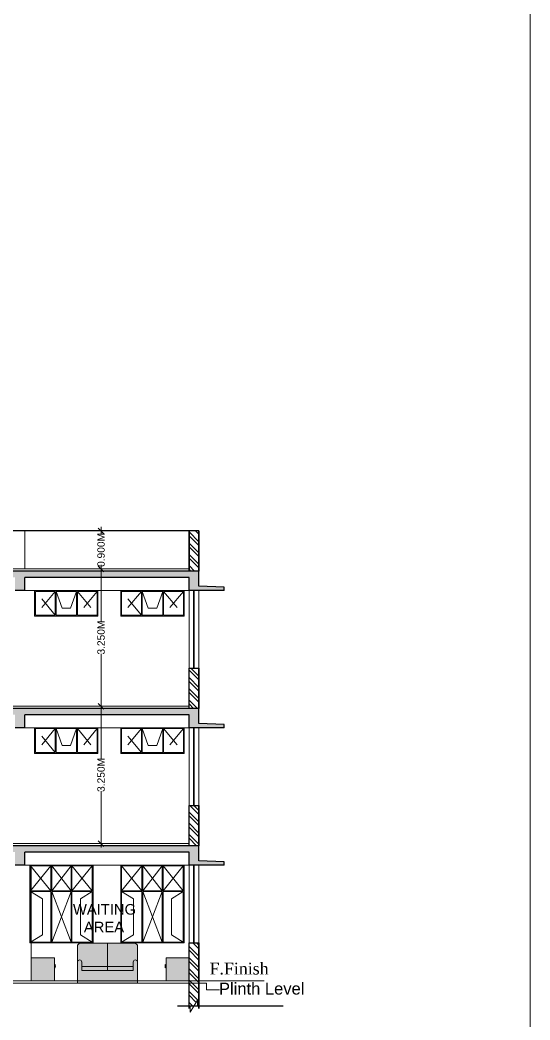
# Model space of a CAD drawing. Header units: metres. Extents: x 1545540 to 2027037, y 435419 to 693806.
# Drawn here: x 2014966 to 2027037, y 505966 to 529631 of the extents above; entities that cross this region are included whole.
import ezdxf

# ---------------------------------------------------------------- set-up
doc = ezdxf.new("R2010")
doc.units = ezdxf.units.M
doc.header["$LTSCALE"] = 1000
doc.header["$PDMODE"] = 35
doc.linetypes.add('DASHED', pattern=[0.75, 0.5, -0.25])
doc.layers.get('Defpoints').update_dxf_attribs({"lineweight": 18})
for name, color, linetype, lineweight in [('coloum hatch', 254, 'Continuous', 9), ('Dim', 6, 'Continuous', 15), ('dim.1', 6, 'Continuous', 18), ('elevation', 1, 'Continuous', 13), ('elevation-2', 1, 'Continuous', 5), ('FLOOR FINISH', 10, 'Continuous', 15), ('Furniture', 13, 'Continuous', 13), ('Hatch', 8, 'Continuous', 13), ('Pool', 140, 'Continuous', 15), ('SLAB', 5, 'Continuous', 30), ('solid', 21, 'Continuous', 13), ('Ventilator', 6, 'DASHED', 18), ('Wall', 7, 'Continuous', 30), ('wall l', 7, 'Continuous', 20), ('Window', 150, 'Continuous', 15), ('Window n door', 150, 'Continuous', 15)]:
    doc.layers.add(name, color=color, linetype=linetype, lineweight=lineweight)
doc.layers.add('text', color=7, linetype='Continuous')
doc.styles.add('dim-stylus bt', font='arial.ttf')
doc.styles.add('L120', font='simplex.shx', dxfattribs={"height": 1})
doc.styles.add('style1', font='')
doc.styles.get('style1').set_extended_font_data('Century Gothic')
doc.dimstyles.new('1      100 (big)', dxfattribs={"dimscale": 75, "dimtxt": 5, "dimasz": 3.5, "dimexe": 1.5, "dimexo": 2, "dimgap": 1, "dimtad": 0, "dimdec": 3, "dimlfac": 0.001, "dimzin": 0, "dimdsep": 46, "dimtxsty": 'dim-stylus bt', "dimblk": 'OBLIQUE', "dimcen": 0, "dimdle": 0.6, "dimclrd": 256, "dimclre": 7, "dimclrt": 256, "dimadec": 0, "dimazin": 0, "dimtfac": 0.7, "dimtdec": 3, "dimtofl": 0, "dimtmove": 1, "dimatfit": 3, "dimldrblk": 'OPEN90', "dimfxl": 0, "dimtolj": 1, "dimtzin": 0, "dimlwd": 15, "dimlwe": 15, "dimarcsym": 0})
pattern_1 = [(130, (5654835.2, 949344.85), (-215.178055, -18.8256405), [22.5, -247.5]), (185, (5654835.2, 949344.85), (41.6254, 225.65764), [18, -198]), (79.5486, (5654817.26, 949343.28), (-173.552814, 206.831863), [19.122057, -210.342634]), (133.8158, (5654835.2, 949404.85), (-320.172315, -49.655704), [33.75, -371.25]), (83.3644, (5654808.5, 949400.7), (-280.398812, 292.23536), [28.683086, -315.5139]), (188.8158, (5654835.2, 949404.85), (-280.398583, 292.23558), [27, -297]), (159, (5654805.2, 949389.85), (-179.072116, -120.785667), [22.5, -247.5]), (214, (5654805.2, 949389.85), (-72.9946, 217.545013), [18, -198]), (108.5486, (5654790.27, 949379.78), (-252.066789, 96.759149), [19.122057, -210.342634]), (142.5, (5654835.2, 949344.85), (-3.6479566, 99.8681561), [0, -195.6, 0, -201, 0, -198.75]), (172.5, (5654835.2, 949344.85), (-78.9208612, 118.3235135), [0, -114.6, 0, -191.1, 0, -75.75]), (212.5, (5654902.1, 949344.85), (-160.1467308, -6.7664615), [0, -75, 0, -234, 0, -310.5]), (222.5, (5654932.1, 949344.85), (-174.955851, 30.0314947), [0, -97.5, 0, -155.4, 0, -220.5])]

# ---------------------------------------------------------------- blocks, each defined once
blk = doc.blocks.new('gjghj')
at = {"layer": 'wall l', "ltscale": 0.05}
for p, q in [((5060.719, -64.222), (5060.719, -64.081)), ((5060.719, -64.081), (5060.804, -64.222)), ((5060.419, -64.222), (5060.719, -64.222)), ((5060.89, -64.364), (5060.804, -64.222)), ((5060.89, -64.222), (5061.19, -64.222)), ((5060.89, -64.222), (5060.89, -64.364))]:
    blk.add_line(p, q, dxfattribs=at)
blk = doc.blocks.new('DFGDG')
at = {"layer": 'solid', "ltscale": 0.05}
h = blk.add_hatch(color=256, dxfattribs=at)
h.paths.add_polyline_path([(5102.133, -119.867), (5101.523, -119.867, 0.244862), (5101.421, -119.918), (5101.421, -120.268), (5101.421, -120.318, -1), (5101.523, -120.318), (5101.523, -120.418), (5102.133, -120.418)])
h.paths.add_polyline_path([(5102.742, -120.418), (5102.742, -120.318, -1), (5102.844, -120.318), (5102.844, -120.268), (5102.844, -119.918, 0.236628), (5102.742, -119.867), (5102.133, -119.867), (5102.133, -120.418)])
h.paths.add_polyline_path([(5101.523, -120.518), (5101.523, -120.418), (5101.523, -120.318, 1), (5101.421, -120.318), (5101.421, -120.818), (5102.844, -120.818), (5102.844, -120.318, 1), (5102.742, -120.318), (5102.742, -120.418), (5102.742, -120.518)])
h.paths.add_polyline_path([(5102.133, -120.518), (5102.133, -120.418), (5101.523, -120.418), (5101.523, -120.518)], flags=17)
h.paths.add_polyline_path([(5102.133, -120.418), (5102.133, -120.518), (5102.742, -120.518), (5102.742, -120.418)], flags=17)
at = {"layer": 'Furniture', "ltscale": 0.05}
for p, q in [((5102.133, -119.867), (5102.133, -120.518)), ((5101.523, -120.418), (5101.523, -120.518)), ((5102.742, -120.418), (5102.742, -120.518)), ((5102.742, -120.518), (5101.523, -120.518))]:
    blk.add_line(p, q, dxfattribs=at)
for points in [[(5101.421, -120.268), (5101.421, -119.918, -0.244862), (5101.523, -119.867), (5102.742, -119.867, -0.236628), (5102.844, -119.918), (5102.844, -120.268), (5102.844, -120.818), (5101.421, -120.818), (5101.421, -119.918)], [(5101.421, -120.818), (5101.421, -120.318, -1), (5101.523, -120.318), (5101.523, -120.418), (5102.742, -120.418), (5102.742, -120.318, -1), (5102.844, -120.318), (5102.844, -120.818)]]:
    blk.add_lwpolyline(points, format="xyb", dxfattribs=at)
blk = doc.blocks.new('WS')
at = {"layer": 'Window n door', "ltscale": 0.05}
for p, q in [((4988.993, 75.704), (4989.473, 75.704)), ((4988.993, 75.119), (4988.993, 75.704)), ((4988.993, 75.704), (4989.473, 75.119)), ((4989.473, 75.704), (4988.993, 75.119)), ((4989.473, 75.119), (4989.473, 75.704)), ((4989.493, 75.704), (4989.953, 75.704)), ((4989.493, 75.119), (4989.493, 75.704)), ((4989.493, 75.704), (4989.953, 75.119)), ((4989.953, 75.704), (4989.493, 75.119)), ((4989.953, 75.704), (4989.953, 75.119)), ((4989.973, 75.704), (4990.453, 75.704)), ((4989.973, 75.704), (4989.973, 75.119)), ((4989.973, 75.704), (4990.453, 75.119)), ((4990.453, 75.704), (4989.973, 75.119)), ((4990.453, 75.704), (4990.453, 75.119)), ((4988.993, 75.119), (4989.473, 75.119)), ((4988.993, 75.099), (4989.473, 75.099)), ((4988.993, 73.904), (4988.993, 75.099)), ((4988.993, 75.099), (4989.273, 74.924)), ((4989.473, 73.904), (4989.473, 75.099)), ((4989.493, 75.119), (4989.953, 75.119)), ((4989.493, 75.099), (4989.953, 75.099)), ((4989.493, 73.904), (4989.493, 75.099)), ((4989.493, 75.099), (4989.953, 73.904)), ((4989.953, 75.099), (4989.493, 73.904)), ((4989.953, 75.099), (4989.953, 73.904)), ((4989.973, 75.119), (4990.453, 75.119)), ((4989.973, 75.099), (4990.453, 75.099)), ((4989.973, 75.099), (4989.973, 73.904)), ((4990.453, 75.099), (4990.173, 74.924)), ((4990.453, 75.099), (4990.453, 73.904)), ((4989.273, 74.078), (4989.273, 74.924)), ((4990.173, 74.924), (4990.173, 74.078)), ((4989.273, 74.078), (4988.993, 73.904)), ((4990.173, 74.078), (4990.453, 73.904)), ((4989.473, 73.904), (4988.993, 73.904)), ((4989.953, 73.904), (4989.493, 73.904)), ((4990.453, 73.904), (4989.973, 73.904))]:
    blk.add_line(p, q, dxfattribs=at)
blk.add_lwpolyline([(4988.973, 75.724), (4990.473, 75.724), (4990.473, 73.884), (4988.973, 73.884)], close=True, dxfattribs=at)
blk = doc.blocks.new('_Oblique')
at = {"color": 0, "linetype": 'ByBlock', "lineweight": -2}
blk.add_line((-0.5, -0.5), (0.5, 0.5), dxfattribs=at)
blk = doc.blocks.new('*D47')
at = {"layer": 'Defpoints', "color": 0, "transparency": 16777216}
for p in [(2016926, 513391), (2016885, 510141), (2016926, 510141)]:
    blk.add_point(p, dxfattribs=at)
at = {"layer": 'Dim', "color": 7, "lineweight": 15, "transparency": 16777216}
for p, q in [((2016776, 513391), (2016791, 513391)), ((2016776, 510141), (2016791, 510141))]:
    blk.add_line(p, q, dxfattribs=at)
at = {"layer": 'Dim', "lineweight": 15, "transparency": 16777216}
for p, q in [((2016885, 513485), (2016885, 512154)), ((2016885, 510047), (2016885, 511378))]:
    blk.add_line(p, q, dxfattribs=at)
at = {"layer": 'Dim', "lineweight": 15, "transparency": 16777216, "xscale": 135, "yscale": 135, "zscale": 135}
for p, rotation in [((2016885, 513391), 90), ((2016885, 510141), 270)]:
    blk.add_blockref('_Oblique', p, dxfattribs=dict(at, rotation=rotation))
at = {"layer": 'Dim', "transparency": 16777216, "insert": (2016885, 511766), "char_height": 172.5, "attachment_point": 5, "rotation": 90, "style": 'dim-stylus bt'}
blk.add_mtext('\\A1;3.250M', dxfattribs=at)
blk = doc.blocks.new('_Open90')
at = {"color": 0, "linetype": 'ByBlock', "lineweight": -2}
for p, q in [((0, 0), (-1, 0)), ((-0.5, 0.5), (0, 0)), ((0, 0), (-0.5, -0.5))]:
    blk.add_line(p, q, dxfattribs=at)
blk = doc.blocks.new('*D48')
at = {"layer": 'Defpoints', "color": 0, "transparency": 16777216}
for p in [(2016885, 516640), (2016885, 516640), (2016885, 513391)]:
    blk.add_point(p, dxfattribs=at)
at = {"layer": 'Dim', "color": 7, "lineweight": 15, "transparency": 16777216}
for p, q in [((2016735, 516640), (2016791, 516640)), ((2016735, 513391), (2016791, 513391))]:
    blk.add_line(p, q, dxfattribs=at)
at = {"layer": 'Dim', "lineweight": 15, "transparency": 16777216}
for p, q in [((2016885, 516734), (2016885, 515403)), ((2016885, 513297), (2016885, 514628))]:
    blk.add_line(p, q, dxfattribs=at)
at = {"layer": 'Dim', "lineweight": 15, "transparency": 16777216, "xscale": 135, "yscale": 135, "zscale": 135}
for p, rotation in [((2016885, 516640), 90), ((2016885, 513391), 270)]:
    blk.add_blockref('_Oblique', p, dxfattribs=dict(at, rotation=rotation))
at = {"layer": 'Dim', "transparency": 16777216, "insert": (2016885, 515016), "char_height": 172.5, "attachment_point": 5, "rotation": 90, "style": 'dim-stylus bt'}
blk.add_mtext('\\A1;3.250M', dxfattribs=at)
blk = doc.blocks.new('*D49')
at = {"layer": 'Defpoints', "color": 0, "transparency": 16777216}
for p in [(2016885, 517540), (2016885, 517540), (2016885, 516640)]:
    blk.add_point(p, dxfattribs=at)
at = {"layer": 'Dim', "lineweight": 15, "transparency": 16777216}
for p, q in [((2016885, 517634), (2016885, 517478)), ((2016885, 516547), (2016885, 516703))]:
    blk.add_line(p, q, dxfattribs=at)
at = {"layer": 'Dim', "color": 7, "lineweight": 15, "transparency": 16777216}
for p, q in [((2016735, 517540), (2016791, 517540)), ((2016735, 516640), (2016791, 516640))]:
    blk.add_line(p, q, dxfattribs=at)
at = {"layer": 'Dim', "lineweight": 15, "transparency": 16777216, "xscale": 135, "yscale": 135, "zscale": 135}
for p, rotation in [((2016885, 517540), 90), ((2016885, 516640), 270)]:
    blk.add_blockref('_Oblique', p, dxfattribs=dict(at, rotation=rotation))
at = {"layer": 'Dim', "transparency": 16777216, "insert": (2016885, 517090), "char_height": 172.5, "attachment_point": 5, "rotation": 90, "style": 'dim-stylus bt'}
blk.add_mtext('\\A1;0.900M', dxfattribs=at)

msp = doc.modelspace()

# ---------------------------------------------------------------- hatches: boundary and pattern name
at = {"layer": 'Hatch', "ltscale": 0.05}
h = msp.add_hatch(dxfattribs=at)
h.set_pattern_fill('ANSI32', color=256, scale=500, style=0)
h.set_pattern_definition([(135, (5619719.9, 208520.51), (132.582521, 132.582521), []), (135, (5619631.5, 208520.51), (132.582521, 132.582521), [])])
h.paths.add_polyline_path([(2018966.2869, 517540.4103), (2019196.2869, 517540.4103), (2019196.2869, 516590.4103), (2018966.2869, 516590.4103)])
h.paths.add_polyline_path([(2019196.2869, 513340.6183), (2018966.2869, 513340.6183), (2018966.2869, 514290.7592), (2019196.2869, 514290.7592)])
h.paths.add_polyline_path([(2018966.2869, 511040.9671), (2019196.2869, 511040.9671), (2019196.2869, 510090.9671), (2018966.2869, 510090.9671)])
h.paths.add_polyline_path([(2019196.2869, 506291.2456), (2019167.1555, 506291.2456), (2019167.1555, 506433.0252), (2019081.8741, 506291.2456), (2018966.2869, 506291.2456), (2018966.2869, 507791.316), (2019196.2869, 507791.316)])
h = msp.add_hatch(dxfattribs=at)
h.set_pattern_fill('AR-CONC', color=256, scale=30, style=0)
h.set_pattern_definition(pattern_1)
h.paths.add_polyline_path([(2002507.1851, 516590.4103), (2019196.2869, 516590.4103), (2019196.2869, 516230.5512), (2019796.2869, 516205.5512), (2019796.2869, 516130.5512), (2019196.2869, 516130.5512), (2019196.2869, 516130.4103), (2018966.2869, 516130.4103), (2018966.2869, 516440.4103), (2015081.2869, 516440.4103), (2015081.2869, 516130.4103), (2014851.2869, 516130.4103), (2014851.2869, 516440.4103), (2010966.2869, 516440.4103), (2010966.2869, 516130.4103), (2010736.2869, 516130.4103), (2010736.2869, 516440.4103), (2006851.2869, 516440.4103), (2006851.2869, 516130.4103), (2006621.2869, 516130.4103), (2006621.2869, 516440.4103), (2002737.1851, 516440.4103), (2002737.1851, 516130.4103), (2002507.1851, 516130.4103)])
h = msp.add_hatch(dxfattribs=at)
h.set_pattern_fill('AR-CONC', color=256, scale=30, style=0)
h.set_pattern_definition(pattern_1)
h.paths.add_polyline_path([(2002507.1851, 513340.6183), (2019196.2869, 513340.6183), (2019196.2869, 512980.7592), (2019796.2869, 512955.7592), (2019796.2869, 512880.7592), (2019196.2869, 512880.7592), (2019196.2869, 512880.6183), (2018966.2869, 512880.6183), (2018966.2869, 513190.6183), (2015081.2869, 513190.6183), (2015081.2869, 512880.6183), (2014851.2869, 512880.6183), (2014851.2869, 513190.6183), (2010966.2869, 513190.6183), (2010966.2869, 512880.6183), (2010736.2869, 512880.6183), (2010736.2869, 513190.6183), (2006851.2869, 513190.6183), (2006851.2869, 512880.6183), (2006621.2869, 512880.6183), (2006621.2869, 513190.6183), (2002737.1851, 513190.6183), (2002737.1851, 512880.6183), (2002507.1851, 512880.6183)])
h = msp.add_hatch(dxfattribs=at)
h.set_pattern_fill('AR-CONC', color=256, scale=30, style=0)
h.set_pattern_definition(pattern_1)
h.paths.add_polyline_path([(2002507.1851, 510090.9671), (2019196.2869, 510090.9671), (2019196.2869, 509731.108), (2019796.2869, 509706.108), (2019796.2869, 509631.108), (2019196.2869, 509631.108), (2019196.2869, 509630.9671), (2018966.2869, 509630.9671), (2018966.2869, 509940.9671), (2015081.2869, 509940.9671), (2015081.2869, 509630.9671), (2014851.2869, 509630.9671), (2014851.2869, 509940.9671), (2010966.2869, 509940.9671), (2010966.2869, 509630.9671), (2010736.2869, 509630.9671), (2010736.2869, 509940.9671), (2006851.2869, 509940.9671), (2006851.2869, 509630.9671), (2006621.2869, 509630.9671), (2006621.2869, 509940.9671), (2002737.1851, 509940.9671), (2002737.1851, 509630.9671), (2002507.1851, 509630.9671)])
at = {"layer": 'solid', "ltscale": 0.05}
for points in [[(2015231.2869, 507440.9671), (2015231.2869, 506891.4347), (2015780.7425, 506891.316), (2015780.7425, 507440.9671)], [(2018966.2869, 506890.9671), (2018424.3303, 506890.9671), (2018424.3303, 507440.4537), (2018966.2869, 507440.4537)], [(2015780.7425, 507290.9671, -0.5080000075), (2015780.7425, 507190.9671)], [(2018424.3303, 507190.4537, -0.5080000075), (2018424.3303, 507290.4537)]]:
    msp.add_hatch(color=256, dxfattribs=at).paths.add_polyline_path(points)

# ---------------------------------------------------------------- linework, layer by layer
at = {"layer": 'coloum hatch', "ltscale": 0.05}
msp.add_line((2015081.2869, 516640.4103), (2015081.2869, 517540.4103), dxfattribs=at)
at = {"layer": 'Defpoints', "ltscale": 50}
msp.add_line((2027037.0061, 589560.2152), (2027037.0061, 435418.7361), dxfattribs=at)
at = {"layer": 'dim.1', "ltscale": 0.05}
for p, q in [((2018966.2869, 506891.316), (2020746.6477, 506891.316)), ((2018966.2869, 506841.316), (2019381.1876, 506841.316)), ((2019381.1876, 506841.316), (2019381.1876, 506683.1796)), ((2019381.1876, 506683.1796), (2019684.7494, 506683.1796))]:
    msp.add_line(p, q, dxfattribs=at)
at = {"layer": 'elevation', "ltscale": 0.05}
for p, q in [((2018966.2869, 516640.4103), (2002467.1851, 516640.4103)), ((2018966.2869, 513390.6183), (1961086.287, 513390.6183)), ((2018966.2869, 510140.9671), (1961086.287, 510140.9671))]:
    msp.add_line(p, q, dxfattribs=at)
at = {"layer": 'elevation-2', "ltscale": 0.05}
for p, q in [((2018966.2869, 516130.4103), (2015081.2869, 516130.4103)), ((2018966.2869, 512880.6183), (2015081.2869, 512880.6183)), ((2018966.2869, 509630.9671), (2015081.2869, 509630.9671)), ((2015081.2869, 509630.9671), (2018966.2869, 509630.9671)), ((2015231.2869, 506891.316), (2015231.2869, 509630.9671))]:
    msp.add_line(p, q, dxfattribs=at)
at = {"layer": 'FLOOR FINISH', "ltscale": 0.05}
for p, q in [((2018966.2869, 513390.7592), (1961086.287, 513390.7592)), ((2018966.2869, 510140.9671), (1961086.287, 510140.9671)), ((2018966.2869, 506891.316), (1956256.287, 506891.316))]:
    msp.add_line(p, q, dxfattribs=at)
at = {"layer": 'Furniture', "ltscale": 0.05}
for points in [[(2015231.2869, 507440.9671), (2015780.7425, 507440.9671), (2015780.7425, 506891.316), (2015231.2869, 506891.4347)], [(2018966.2869, 507440.4537), (2018424.3303, 507440.4537), (2018424.3303, 506890.8025), (2019001.2869, 506890.9272)]]:
    msp.add_lwpolyline(points, dxfattribs=at)
for points in [[(2015780.7425, 507290.9671, -0.5080000075), (2015780.7425, 507190.9671, 0.9997840152)], [(2018424.3303, 507290.4537, 0.5080000075), (2018424.3303, 507190.4537, -0.9997840152)]]:
    msp.add_lwpolyline(points, format="xyb", dxfattribs=at)
at = {"layer": 'Pool', "ltscale": 0.05}
for p, q in [((2019070.8423, 514290.7592), (2019070.8423, 516130.4103)), ((2019091.7316, 514290.7592), (2019091.7316, 516130.4103)), ((2019070.8423, 511040.9671), (2019070.8423, 512880.6183)), ((2019091.7316, 511040.9671), (2019091.7316, 512880.6183)), ((2019070.8423, 507791.316), (2019070.8423, 509630.9671)), ((2019091.7316, 507791.316), (2019091.7316, 509630.9671))]:
    msp.add_line(p, q, dxfattribs=at)
at = {"layer": 'SLAB', "ltscale": 0.05}
for p, q in [((2019196.2869, 516590.4103), (2002507.1851, 516590.4103)), ((2018966.2869, 516440.4103), (2015081.2869, 516440.4103)), ((2015081.2869, 516130.4103), (2015081.2869, 516440.4103)), ((2018966.2869, 516130.4103), (2018966.2869, 516440.4103)), ((2019196.2869, 516230.5512), (2019196.2869, 516590.3791)), ((2015081.2869, 516130.4103), (2014851.2869, 516130.4103)), ((2019196.2869, 516130.4103), (2018966.2869, 516130.4103)), ((2019796.2869, 516205.5512), (2019196.2869, 516230.5512)), ((2019196.2869, 516130.4103), (2019196.2869, 516130.5512)), ((2019796.2869, 516130.5512), (2019796.2869, 516205.5512)), ((2019196.2869, 513340.6183), (2002507.1851, 513340.6183)), ((2019196.2869, 512980.7592), (2019196.2869, 513340.6183)), ((2018966.2869, 513190.6183), (2015081.2869, 513190.6183)), ((2015081.2869, 512880.6183), (2015081.2869, 513190.6183)), ((2018966.2869, 512880.6183), (2018966.2869, 513190.6183)), ((2015081.2869, 512880.6183), (2014851.2869, 512880.6183)), ((2019196.2869, 512880.6183), (2018966.2869, 512880.6183)), ((2019796.2869, 512955.7592), (2019196.2869, 512980.7592)), ((2019196.2869, 512880.6183), (2019196.2869, 512880.7592)), ((2019796.2869, 512880.7592), (2019796.2869, 512955.7592)), ((2019196.2869, 510090.9671), (2002507.1851, 510090.9671)), ((2019196.2869, 509731.108), (2019196.2869, 510090.9671)), ((2018966.2869, 509940.9671), (2015081.2869, 509940.9671)), ((2015081.2869, 509630.9671), (2015081.2869, 509940.9671)), ((2018966.2869, 509630.9671), (2018966.2869, 509940.9671)), ((2015081.2869, 509630.9671), (2014851.2869, 509630.9671)), ((2019196.2869, 509630.9671), (2018966.2869, 509630.9671)), ((2019796.2869, 509706.108), (2019196.2869, 509731.108)), ((2019196.2869, 509630.9671), (2019196.2869, 509631.108)), ((2019796.2869, 509631.108), (2019796.2869, 509706.108))]:
    msp.add_line(p, q, dxfattribs=at)
for points in [[(2019796.2869, 516130.5512), (2019196.2869, 516130.5512)], [(2019796.2869, 512880.7592), (2019196.2869, 512880.7592)], [(2019796.2869, 509631.108), (2019196.2869, 509631.108)]]:
    msp.add_lwpolyline(points, dxfattribs=at)
at = {"layer": 'Ventilator', "linetype": 'Continuous'}
for p, q in [((2015331.2869, 516110.4103), (2015801.2869, 516110.4103)), ((2015331.2869, 515545.4103), (2015331.2869, 516110.4103)), ((2015331.2869, 516110.4103), (2015801.2869, 516110.4103)), ((2015331.2869, 515545.4103), (2015331.2869, 516110.4103)), ((2015801.2869, 515545.4103), (2015801.2869, 516110.4103)), ((2015801.2869, 515545.4103), (2015801.2869, 516110.4103)), ((2015821.2869, 516110.4103), (2016303.7869, 516110.4103)), ((2015821.2869, 515545.4103), (2015821.2869, 516110.4103)), ((2015821.2869, 516110.4103), (2016303.7869, 516110.4103)), ((2015821.2869, 515545.4103), (2015821.2869, 516110.4103)), ((2016303.7869, 516110.4103), (2016303.7869, 515545.4103)), ((2016303.7869, 516110.4103), (2016303.7869, 515545.4103)), ((2016323.7869, 516110.4103), (2016793.7869, 516110.4103)), ((2016323.7869, 516110.4103), (2016323.7869, 515545.4103)), ((2016323.7869, 516110.4103), (2016793.7869, 516110.4103)), ((2016323.7869, 516110.4103), (2016323.7869, 515545.4103)), ((2016793.7869, 516110.4103), (2016793.7869, 515545.4103)), ((2016793.7869, 516110.4103), (2016793.7869, 515545.4103)), ((2017371.2869, 516110.4103), (2017841.2869, 516110.4103)), ((2017371.2869, 515545.4103), (2017371.2869, 516110.4103)), ((2017841.2869, 515545.4103), (2017841.2869, 516110.4103)), ((2017861.2869, 516110.4103), (2018343.7869, 516110.4103)), ((2017861.2869, 515545.4103), (2017861.2869, 516110.4103)), ((2018343.7869, 516110.4103), (2018343.7869, 515545.4103)), ((2018363.7869, 516110.4103), (2018833.7869, 516110.4103)), ((2018363.7869, 516110.4103), (2018363.7869, 515545.4103)), ((2018833.7869, 516110.4103), (2018833.7869, 515545.4103)), ((2015801.2869, 515545.4103), (2015331.2869, 515545.4103)), ((2015801.2869, 515545.4103), (2015331.2869, 515545.4103)), ((2016303.7869, 515545.4103), (2015821.2869, 515545.4103)), ((2016303.7869, 515545.4103), (2015821.2869, 515545.4103)), ((2016793.7869, 515545.4103), (2016323.7869, 515545.4103)), ((2016793.7869, 515545.4103), (2016323.7869, 515545.4103)), ((2017841.2869, 515545.4103), (2017371.2869, 515545.4103)), ((2018343.7869, 515545.4103), (2017861.2869, 515545.4103)), ((2018833.7869, 515545.4103), (2018363.7869, 515545.4103)), ((2015331.2869, 512860.6183), (2015801.2869, 512860.6183)), ((2015331.2869, 512295.6183), (2015331.2869, 512860.6183)), ((2015801.2869, 512295.6183), (2015801.2869, 512860.6183)), ((2015821.2869, 512860.6183), (2016303.7869, 512860.6183)), ((2015821.2869, 512295.6183), (2015821.2869, 512860.6183)), ((2016303.7869, 512860.6183), (2016303.7869, 512295.6183)), ((2016323.7869, 512860.6183), (2016793.7869, 512860.6183)), ((2016323.7869, 512860.6183), (2016323.7869, 512295.6183)), ((2016793.7869, 512860.6183), (2016793.7869, 512295.6183)), ((2017371.2869, 512860.6183), (2017841.2869, 512860.6183)), ((2017371.2869, 512295.6183), (2017371.2869, 512860.6183)), ((2017841.2869, 512295.6183), (2017841.2869, 512860.6183)), ((2017861.2869, 512860.6183), (2018343.7869, 512860.6183)), ((2017861.2869, 512295.6183), (2017861.2869, 512860.6183)), ((2018343.7869, 512860.6183), (2018343.7869, 512295.6183)), ((2018363.7869, 512860.6183), (2018833.7869, 512860.6183)), ((2018363.7869, 512860.6183), (2018363.7869, 512295.6183)), ((2018833.7869, 512860.6183), (2018833.7869, 512295.6183)), ((2015801.2869, 512295.6183), (2015331.2869, 512295.6183)), ((2016303.7869, 512295.6183), (2015821.2869, 512295.6183)), ((2016793.7869, 512295.6183), (2016323.7869, 512295.6183)), ((2017841.2869, 512295.6183), (2017371.2869, 512295.6183)), ((2018343.7869, 512295.6183), (2017861.2869, 512295.6183)), ((2018833.7869, 512295.6183), (2018363.7869, 512295.6183))]:
    msp.add_line(p, q, dxfattribs=at)
at = {"layer": 'Ventilator'}
for p, q in [((2015801.2869, 516110.4103), (2015331.2869, 515545.4103)), ((2015801.2869, 515545.4103), (2015331.2869, 516110.4103)), ((2015801.2869, 516110.4103), (2015331.2869, 515545.4103)), ((2015801.2869, 515545.4103), (2015331.2869, 516110.4103)), ((2015821.2869, 516110.4103), (2015962.8082, 515708.4676)), ((2015821.2869, 516110.4103), (2015962.8082, 515708.4676)), ((2016303.7869, 516110.4103), (2016162.2657, 515708.4676)), ((2016303.7869, 516110.4103), (2016162.2657, 515708.4676)), ((2016323.7869, 516110.4103), (2016793.7869, 515545.4103)), ((2016793.7869, 516110.4103), (2016323.7869, 515545.4103)), ((2016323.7869, 516110.4103), (2016793.7869, 515545.4103)), ((2016793.7869, 516110.4103), (2016323.7869, 515545.4103)), ((2017841.2869, 516110.4103), (2017371.2869, 515545.4103)), ((2017841.2869, 515545.4103), (2017371.2869, 516110.4103)), ((2017861.2869, 516110.4103), (2018002.8082, 515708.4676)), ((2018343.7869, 516110.4103), (2018202.2657, 515708.4676)), ((2018363.7869, 516110.4103), (2018833.7869, 515545.4103)), ((2018833.7869, 516110.4103), (2018363.7869, 515545.4103)), ((2016162.2657, 515708.4676), (2015962.8082, 515708.4676)), ((2016162.2657, 515708.4676), (2015962.8082, 515708.4676)), ((2018202.2657, 515708.4676), (2018002.8082, 515708.4676)), ((2015801.2869, 512860.6183), (2015331.2869, 512295.6183)), ((2015801.2869, 512295.6183), (2015331.2869, 512860.6183)), ((2015821.2869, 512860.6183), (2015962.8082, 512458.6756)), ((2016303.7869, 512860.6183), (2016162.2657, 512458.6756)), ((2016323.7869, 512860.6183), (2016793.7869, 512295.6183)), ((2016793.7869, 512860.6183), (2016323.7869, 512295.6183)), ((2017841.2869, 512860.6183), (2017371.2869, 512295.6183)), ((2017841.2869, 512295.6183), (2017371.2869, 512860.6183)), ((2017861.2869, 512860.6183), (2018002.8082, 512458.6756)), ((2018343.7869, 512860.6183), (2018202.2657, 512458.6756)), ((2018363.7869, 512860.6183), (2018833.7869, 512295.6183)), ((2018833.7869, 512860.6183), (2018363.7869, 512295.6183)), ((2016162.2657, 512458.6756), (2015962.8082, 512458.6756)), ((2018202.2657, 512458.6756), (2018002.8082, 512458.6756))]:
    msp.add_line(p, q, dxfattribs=at)
at = {"layer": 'Ventilator', "linetype": 'Continuous'}
for points in [[(2015821.2869, 515525.4103), (2015311.2869, 515525.4103), (2015311.2869, 516130.4103), (2016811.2869, 516130.4103), (2016811.2869, 515525.4103), (2015821.2869, 515525.4103)], [(2015821.2869, 515525.4103), (2015311.2869, 515525.4103), (2015311.2869, 516130.4103), (2016811.2869, 516130.4103), (2016811.2869, 515525.4103), (2015821.2869, 515525.4103)], [(2017861.2869, 515525.4103), (2017351.2869, 515525.4103), (2017351.2869, 516130.4103), (2018851.2869, 516130.4103), (2018851.2869, 515525.4103), (2017861.2869, 515525.4103)], [(2015821.2869, 512275.6183), (2015311.2869, 512275.6183), (2015311.2869, 512880.6183), (2016811.2869, 512880.6183), (2016811.2869, 512275.6183), (2015821.2869, 512275.6183)], [(2017861.2869, 512275.6183), (2017351.2869, 512275.6183), (2017351.2869, 512880.6183), (2018851.2869, 512880.6183), (2018851.2869, 512275.6183), (2017861.2869, 512275.6183)]]:
    msp.add_lwpolyline(points, dxfattribs=at)
at = {"layer": 'Wall', "ltscale": 0.05}
for p, q in [((2019196.2869, 517540.4103), (2002467.1851, 517540.4103)), ((2018966.2869, 517540.4103), (2018966.2869, 516590.4103)), ((2018966.2869, 516590.4103), (2018966.2869, 517540.4103)), ((2019196.2869, 517540.4103), (2019196.2869, 516590.4103)), ((2019196.2869, 516590.4103), (2019196.2869, 517540.4103)), ((2018966.2869, 513340.7592), (2018966.2869, 514290.7592)), ((2018966.2869, 514290.7592), (2019196.2869, 514290.7592)), ((2019196.2869, 514290.7592), (2019196.2869, 513340.7592)), ((2019196.2869, 513340.7592), (2019196.2869, 514290.7592)), ((2018966.2869, 510090.9671), (2018966.2869, 511040.9671)), ((2018966.2869, 511040.9671), (2019196.2869, 511040.9671)), ((2019196.2869, 511040.9671), (2019196.2869, 510090.9671)), ((2019196.2869, 510090.9671), (2019196.2869, 511040.9671)), ((2018966.2869, 506241.316), (2018966.2869, 507791.316)), ((2018966.2869, 507791.316), (2019196.2869, 507791.316)), ((2019196.2869, 507791.316), (2019196.2869, 506241.316)), ((2019196.2869, 506241.316), (2019196.2869, 507791.316)), ((2021196.2869, 506291.2456), (2018697.1851, 506291.2456))]:
    msp.add_line(p, q, dxfattribs=at)
at = {"layer": 'wall l', "ltscale": 0.05}
for p, q in [((2018966.2869, 514290.7592), (2018966.2869, 516130.4103)), ((2019196.2869, 514290.7592), (2019196.2869, 516130.4103)), ((2018966.2869, 511040.9671), (2018966.2869, 512880.6183)), ((2019196.2869, 511040.9671), (2019196.2869, 512880.6183)), ((2018966.2869, 507791.316), (2018966.2869, 509630.9671)), ((2019196.2869, 507791.316), (2019196.2869, 509630.9671)), ((2018966.2869, 506841.316), (1969547.1851, 506841.316))]:
    msp.add_line(p, q, dxfattribs=at)

# ---------------------------------------------------------------- block references
at = {"layer": 'Furniture', "xscale": -999.9999998279076, "yscale": 999.9999998279076, "zscale": 999.9999998279076}
msp.add_blockref('DFGDG', (7119168.813, 627653.2765), dxfattribs=at)
at = {"layer": 'Wall', "xscale": -999.9999998279076, "yscale": 999.9999998279076, "zscale": 999.9999998279076}
msp.add_blockref('gjghj', (7079886.1625, 570513.6452), dxfattribs=at)
at = {"layer": 'Window', "yscale": 999.9999998279076, "zscale": 999.9999998279076}
for p, xscale in [((7005669.053, 433907.3422), -999.9999998279076), ((-2971621.4792, 433907.3422), 999.9999998279076)]:
    msp.add_blockref('WS', p, dxfattribs=dict(at, xscale=xscale))

# ---------------------------------------------------------------- texts
at = {"layer": 'text', "width": 4832.064043, "attachment_point": 1, "rotation": 0.00000001, "style": 'L120'}
for s, insert, char_height in [('\\pi1682.1;{\\fArial|b0|i0|c0|p34;WAITING \\P\\pi1940.2;AREA}', (2014537.6778, 508709.3476), 250), ('\\pi1737;{\\fTimes New Roman|b0|i0|c0|p18;F.Finish}', (2017715.3863, 507323.2238), 280)]:
    msp.add_mtext(s, dxfattribs=dict(at, insert=insert, char_height=char_height))
at = {"layer": 'text', "insert": (2019676.0891, 506848.7816), "char_height": 350, "width": 26669.839272, "attachment_point": 1, "style": 'style1'}
msp.add_mtext('{\\fArial|b0|i0|c0|p34;\\H0.8x;Plinth Level\\H1.25x;  }', dxfattribs=at)

# ---------------------------------------------------------------- dimensions: what is measured, and where the dimension line sits
at = {"layer": 'Dim'}
for base, p1, p2, picture, middle in [((2016885.1804, 517540.4103), (2016885.1804, 516640.4103), (2016885.1804, 517540.4103), '*D49', (2016885.1804, 517090.4103)), ((2016885.1804, 516640.4103), (2016885.1804, 513390.6183), (2016885.1804, 516640.4103), '*D48', (2016885.1804, 515015.5143)), ((2016885.0395, 510140.9671), (2016926.437, 513390.7592), (2016926.437, 510140.9671), '*D47', (2016885.0395, 511765.8632))]:
    dim = msp.add_linear_dim(base=base, p1=p1, p2=p2, angle=90, dimstyle='1      100 (big)', override={"dimtxt": 2.3, "dimasz": 1.8, "dimexe": 1.25, "dimgap": 0, "dimpost": 'M\\X', "dimdle": 1.25}, dxfattribs=at)
    dim.commit()
    dim.dimension.update_dxf_attribs({"geometry": picture, "text_midpoint": middle})

doc.saveas('drawing.dxf')
